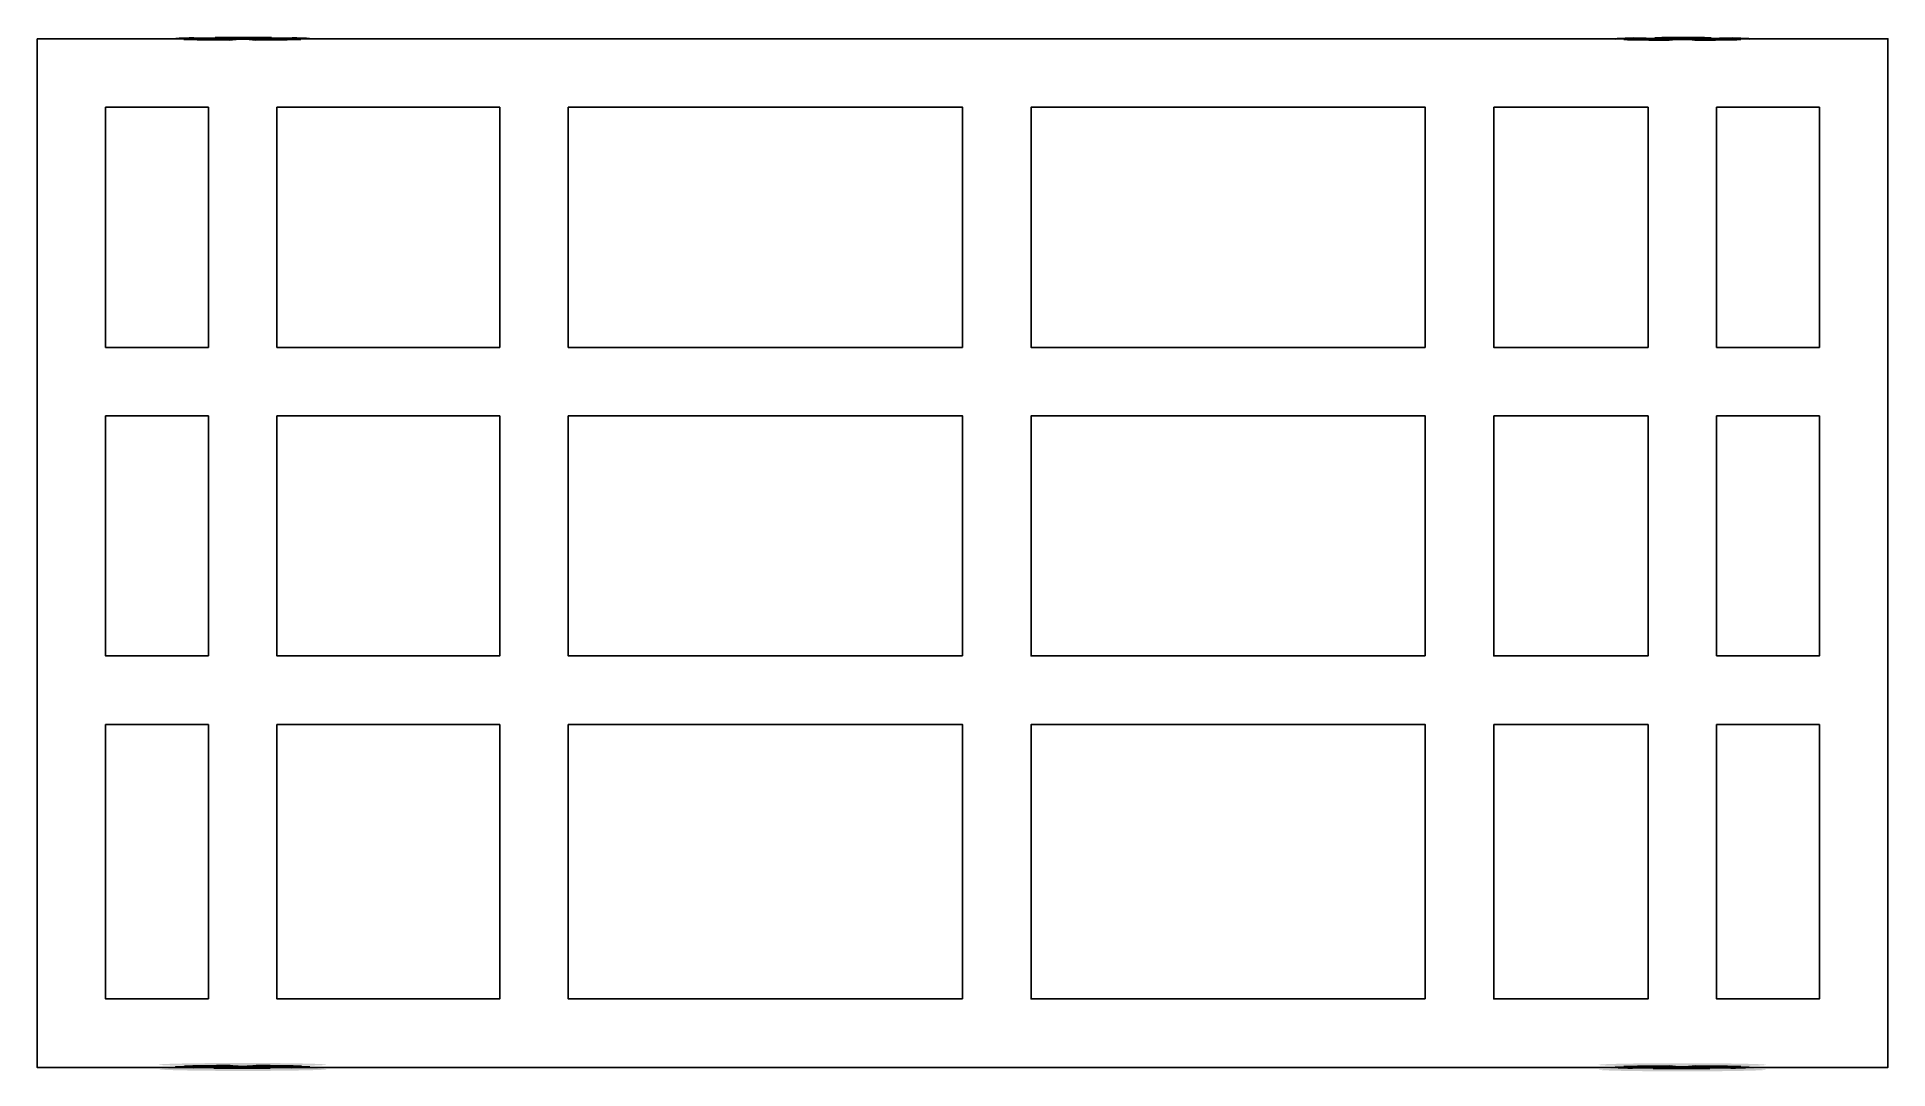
# Model space of a CAD drawing. Header units: millimetres. Extents: x 0 to 54, y 0 to 30.
import ezdxf

# ---------------------------------------------------------------- set-up
doc = ezdxf.new("R2010")
doc.units = ezdxf.units.MM
doc.layers.add('Base', color=7, linetype='Continuous', true_color=0x4a4a4a)

# ---------------------------------------------------------------- blocks, each defined once
blk = doc.blocks.new('*U7')
for p, q in [((0.509, -0.308), (0.08, 0.612)), ((0.182, -0.545), (-0.536, 0.173))]:
    blk.add_line(p, q)
blk.add_arc((0.333, -0.409), 0.203, 222.1931, 29.8069)
blk = doc.blocks.new('*U8')
at = {"color": 0, "linetype": 'ByBlock', "lineweight": -2, "transparency": 16777216}
blk.add_blockref('*U7', (-0.886, 1.171), dxfattribs=at)
for p, rotation in [((0.839, 1.205), 288), ((-1.387, -0.481), 71.99999999999999), ((1.405, -0.426), 216), ((0.029, -1.468), 144)]:
    blk.add_blockref('*U7', p, dxfattribs=dict(at, rotation=rotation))
blk = doc.blocks.new('*U9')
for p, q in [((-0.078, -0.366), (-0.078, 0.287)), ((0.078, -0.366), (0.078, 0.287))]:
    blk.add_line(p, q)
blk.add_arc((0, 0.287), 0.0785, 0, 180)
blk = doc.blocks.new('*U10')
at = {"color": 0, "linetype": 'ByBlock', "lineweight": -2, "transparency": 16777216}
blk.add_blockref('*U9', (0, 0.641), dxfattribs=at)
for p, rotation in [((-0.61, 0.198), 72), ((0.61, 0.198), 288), ((-0.377, -0.519), 144), ((0.377, -0.519), 216)]:
    blk.add_blockref('*U9', p, dxfattribs=dict(at, rotation=rotation))
blk = doc.blocks.new('*U11')
for p, q in [((0.509, -0.308), (0.08, 0.612)), ((0.182, -0.545), (-0.536, 0.173))]:
    blk.add_line(p, q)
blk.add_arc((0.333, -0.409), 0.203, 222.1931, 29.8069)
blk = doc.blocks.new('*U12')
at = {"color": 0, "linetype": 'ByBlock', "lineweight": -2, "transparency": 16777216}
blk.add_blockref('*U11', (-0.886, 1.171), dxfattribs=at)
for p, rotation in [((0.839, 1.205), 288), ((-1.387, -0.481), 71.99999999999999), ((1.405, -0.426), 216), ((0.029, -1.468), 144)]:
    blk.add_blockref('*U11', p, dxfattribs=dict(at, rotation=rotation))
blk = doc.blocks.new('*U13')
for p, q in [((-0.078, -0.366), (-0.078, 0.287)), ((0.078, -0.366), (0.078, 0.287))]:
    blk.add_line(p, q)
blk.add_arc((0, 0.287), 0.0785, 0, 180)
blk = doc.blocks.new('*U14')
at = {"color": 0, "linetype": 'ByBlock', "lineweight": -2, "transparency": 16777216}
blk.add_blockref('*U13', (0, 0.641), dxfattribs=at)
for p, rotation in [((-0.61, 0.198), 72), ((0.61, 0.198), 288), ((-0.377, -0.519), 144), ((0.377, -0.519), 216)]:
    blk.add_blockref('*U13', p, dxfattribs=dict(at, rotation=rotation))
blk = doc.blocks.new('*U15')
for p, q in [((0.509, -0.308), (0.08, 0.612)), ((0.182, -0.545), (-0.536, 0.173))]:
    blk.add_line(p, q)
blk.add_arc((0.333, -0.409), 0.203, 222.1931, 29.8069)
blk = doc.blocks.new('*U16')
at = {"color": 0, "linetype": 'ByBlock', "lineweight": -2, "transparency": 16777216}
blk.add_blockref('*U15', (-0.886, 1.171), dxfattribs=at)
for p, rotation in [((0.839, 1.205), 288), ((-1.387, -0.481), 71.99999999999999), ((1.405, -0.426), 216), ((0.029, -1.468), 144)]:
    blk.add_blockref('*U15', p, dxfattribs=dict(at, rotation=rotation))
blk = doc.blocks.new('*U17')
for p, q in [((-0.078, -0.366), (-0.078, 0.287)), ((0.078, -0.366), (0.078, 0.287))]:
    blk.add_line(p, q)
blk.add_arc((0, 0.287), 0.0785, 0, 180)
blk = doc.blocks.new('*U18')
at = {"color": 0, "linetype": 'ByBlock', "lineweight": -2, "transparency": 16777216}
blk.add_blockref('*U17', (0, 0.641), dxfattribs=at)
for p, rotation in [((-0.61, 0.198), 72), ((0.61, 0.198), 288), ((-0.377, -0.519), 144), ((0.377, -0.519), 216)]:
    blk.add_blockref('*U17', p, dxfattribs=dict(at, rotation=rotation))
blk = doc.blocks.new('*U19')
for p, q in [((0.509, -0.308), (0.08, 0.612)), ((0.182, -0.545), (-0.536, 0.173))]:
    blk.add_line(p, q)
blk.add_arc((0.333, -0.409), 0.203, 222.1931, 29.8069)
blk = doc.blocks.new('*U20')
at = {"color": 0, "linetype": 'ByBlock', "lineweight": -2, "transparency": 16777216}
blk.add_blockref('*U19', (-0.886, 1.171), dxfattribs=at)
for p, rotation in [((0.839, 1.205), 288), ((-1.387, -0.481), 71.99999999999999), ((1.405, -0.426), 216), ((0.029, -1.468), 144)]:
    blk.add_blockref('*U19', p, dxfattribs=dict(at, rotation=rotation))
blk = doc.blocks.new('*U21')
for p, q in [((-0.078, -0.366), (-0.078, 0.287)), ((0.078, -0.366), (0.078, 0.287))]:
    blk.add_line(p, q)
blk.add_arc((0, 0.287), 0.0785, 0, 180)
blk = doc.blocks.new('*U22')
at = {"color": 0, "linetype": 'ByBlock', "lineweight": -2, "transparency": 16777216}
blk.add_blockref('*U21', (0, 0.641), dxfattribs=at)
for p, rotation in [((-0.61, 0.198), 72), ((0.61, 0.198), 288), ((-0.377, -0.519), 144), ((0.377, -0.519), 216)]:
    blk.add_blockref('*U21', p, dxfattribs=dict(at, rotation=rotation))

msp = doc.modelspace()

# ---------------------------------------------------------------- hatches: boundary and pattern name
at = {"true_color": 0xc7c8ca, "extrusion": (-2.34032e-14, -0.999799, 0.020061)}
h = msp.add_hatch(color=9, dxfattribs=at)
h.dxf.hatch_style = 1
h.paths.add_polyline_path([(3.552, 4.101, 1), (8.432, 4.101, 1)])
h.paths.add_polyline_path([(5.391, 3.396), (5.774, 3.924, -0.177348), (5.714, 4.112), (5.093, 4.313, -1), (5.141, 4.463), (5.762, 4.261, -0.177348), (5.922, 4.377), (5.922, 5.03, -1), (6.078, 5.03), (6.078, 4.377, -0.177348), (6.238, 4.261), (6.859, 4.463, -1), (6.907, 4.313), (6.286, 4.112, -0.177348), (6.226, 3.924), (6.609, 3.396, -1), (6.482, 3.304), (6.099, 3.832, -0.177348), (5.901, 3.832), (5.518, 3.304, -1)], flags=16)
at = {"true_color": 0x000000, "extrusion": (-2.34032e-14, -0.999799, 0.020061)}
h = msp.add_hatch(color=18, dxfattribs=at)
h.dxf.hatch_style = 1
h.paths.add_polyline_path([(4.283, 3.164, 0.220336), (5.604, 2.185), (5.798, 3.181, -0.897358), (6.202, 3.181), (6.361, 2.178, 0.220336), (7.7, 3.133), (6.812, 3.625, -0.897358), (6.937, 4.009), (7.94, 3.85, 0.220336), (7.446, 5.419), (6.704, 4.727, -0.897358), (6.377, 4.964), (6.838, 5.869, 0.220336), (5.194, 5.884), (5.623, 4.964, -0.897358), (5.296, 4.727), (4.578, 5.445, 0.220336), (4.056, 3.885), (5.063, 4.009, -0.897358), (5.188, 3.625)])
h.paths.add_polyline_path([(5.391, 3.396), (5.774, 3.924, -0.177348), (5.714, 4.112), (5.093, 4.313, -1), (5.141, 4.463), (5.762, 4.261, -0.177348), (5.922, 4.377, -0.06943), (5.922, 4.399), (5.922, 5.03, -1), (6.078, 5.03), (6.078, 4.377, -0.177348), (6.238, 4.261), (6.859, 4.463, -1), (6.907, 4.313), (6.286, 4.112, -0.177348), (6.226, 3.924), (6.609, 3.396, -1), (6.482, 3.304), (6.099, 3.832, -0.177348), (5.901, 3.832), (5.518, 3.304, -1)], flags=0)
h.paths.add_polyline_path([(5.391, 3.396), (5.774, 3.924, -0.177348), (5.714, 4.112), (5.093, 4.313, -1), (5.141, 4.463), (5.762, 4.261, -0.177348), (5.922, 4.377), (5.922, 5.03, -1), (6.078, 5.03), (6.078, 4.377, -0.177348), (6.238, 4.261), (6.859, 4.463, -1), (6.907, 4.313), (6.286, 4.112, -0.177348), (6.226, 3.924), (6.609, 3.396, -1), (6.482, 3.304), (6.099, 3.832, -0.177348), (5.901, 3.832), (5.518, 3.304, -1)], flags=16)
at = {"true_color": 0xc7c8ca, "extrusion": (-2.34032e-14, -0.999799, 0.020061)}
h = msp.add_hatch(color=9, dxfattribs=at)
h.dxf.hatch_style = 1
h.paths.add_polyline_path([(5.391, 3.396, 1), (5.518, 3.304), (5.901, 3.832, 0.177348), (6.099, 3.832), (6.482, 3.304, 1), (6.609, 3.396), (6.226, 3.924, 0.177348), (6.286, 4.112), (6.907, 4.313, 1), (6.859, 4.463), (6.238, 4.261, 0.177348), (6.078, 4.377), (6.078, 5.03, 1), (5.922, 5.03), (5.922, 4.377, 0.177348), (5.762, 4.261), (5.141, 4.463, 1), (5.093, 4.313), (5.714, 4.112, 0.177348), (5.774, 3.924)])
h = msp.add_hatch(color=9, dxfattribs=at)
h.dxf.hatch_style = 1
h.paths.add_polyline_path([(45.56, 3.815, 1), (50.44, 3.815, 1)])
h.paths.add_polyline_path([(47.398, 3.109), (47.782, 3.638, -0.177348), (47.721, 3.825), (47.1, 4.027, -1), (47.149, 4.176), (47.77, 3.974, -0.177348), (47.929, 4.09, -0.06943), (47.929, 4.112), (47.929, 4.743, -1), (48.086, 4.743), (48.086, 4.09, -0.177348), (48.245, 3.974), (48.866, 4.176, -1), (48.915, 4.027), (48.294, 3.825, -0.177348), (48.233, 3.638), (48.617, 3.109, -1), (48.49, 3.017), (48.106, 3.545, -0.177348), (47.909, 3.545), (47.525, 3.017, -1)], flags=16)
at = {"true_color": 0x000000, "extrusion": (-2.34032e-14, -0.999799, 0.020061)}
h = msp.add_hatch(color=18, dxfattribs=at)
h.dxf.hatch_style = 1
h.paths.add_polyline_path([(46.29, 2.877, 0.220336), (47.612, 1.899), (47.805, 2.895, -0.897358), (48.21, 2.895), (48.368, 1.892, 0.220336), (49.707, 2.846), (48.82, 3.338, -0.897358), (48.945, 3.722), (49.948, 3.564, 0.220336), (49.454, 5.132), (48.712, 4.44, -0.897358), (48.385, 4.677), (48.846, 5.582, 0.220336), (47.201, 5.597), (47.63, 4.677, -0.897358), (47.303, 4.44), (46.585, 5.158, 0.220336), (46.063, 3.599), (47.07, 3.722, -0.897358), (47.195, 3.338)])
h.paths.add_polyline_path([(47.398, 3.109), (47.782, 3.638, -0.177348), (47.721, 3.825), (47.1, 4.027, -1), (47.149, 4.176), (47.77, 3.974, -0.177348), (47.929, 4.09, -0.06943), (47.929, 4.112), (47.929, 4.743, -1), (48.086, 4.743), (48.086, 4.09, -0.177348), (48.245, 3.974), (48.866, 4.176, -1), (48.915, 4.027), (48.294, 3.825, -0.177348), (48.233, 3.638), (48.617, 3.109, -1), (48.49, 3.017), (48.106, 3.545, -0.177348), (47.909, 3.545), (47.525, 3.017, -1)], flags=0)
h.paths.add_polyline_path([(47.398, 3.109), (47.782, 3.638, -0.177348), (47.721, 3.825), (47.1, 4.027, -1), (47.149, 4.176), (47.77, 3.974, -0.177348), (47.929, 4.09), (47.929, 4.743, -1), (48.086, 4.743), (48.086, 4.09, -0.177348), (48.245, 3.974), (48.866, 4.176, -1), (48.915, 4.027), (48.294, 3.825, -0.177348), (48.233, 3.638), (48.617, 3.109, -1), (48.49, 3.017), (48.106, 3.545, -0.177348), (47.909, 3.545), (47.525, 3.017, -1)], flags=16)
at = {"true_color": 0xc7c8ca, "extrusion": (-2.34032e-14, -0.999799, 0.020061)}
h = msp.add_hatch(color=9, dxfattribs=at)
h.dxf.hatch_style = 1
h.paths.add_polyline_path([(47.398, 3.109, 1), (47.525, 3.017), (47.909, 3.545, 0.177348), (48.106, 3.545), (48.49, 3.017, 1), (48.617, 3.109), (48.233, 3.638, 0.177348), (48.294, 3.825), (48.915, 4.027, 1), (48.866, 4.176), (48.245, 3.974, 0.177348), (48.086, 4.09), (48.086, 4.743, 1), (47.929, 4.743), (47.929, 4.09, 0.177348), (47.77, 3.974), (47.149, 4.176, 1), (47.1, 4.027), (47.721, 3.825, 0.177348), (47.782, 3.638)])
at = {"true_color": 0xc7c8ca, "extrusion": (2.32807e-14, 0.999799, 0.020061)}
h = msp.add_hatch(color=9, dxfattribs=at)
h.dxf.hatch_style = 1
h.paths.add_polyline_path([(-8.448, 2.571, 1), (-3.568, 2.571, 1)])
h.paths.add_polyline_path([(-5.093, 2.783), (-5.714, 2.581, -0.177348), (-5.774, 2.394), (-5.391, 1.866, -1), (-5.518, 1.773), (-5.901, 2.302, -0.177348), (-6.099, 2.302), (-6.482, 1.773, -1), (-6.609, 1.866), (-6.226, 2.394, -0.177348), (-6.286, 2.581), (-6.907, 2.783, -1), (-6.859, 2.932), (-6.238, 2.731, -0.177348), (-6.078, 2.846, -0.06943), (-6.078, 2.868), (-6.078, 3.499, -1), (-5.922, 3.499), (-5.922, 2.846, -0.177348), (-5.762, 2.731), (-5.141, 2.932, -1)], flags=16)
at = {"true_color": 0x000000, "extrusion": (2.32807e-14, 0.999799, 0.020061)}
h = msp.add_hatch(color=18, dxfattribs=at)
h.dxf.hatch_style = 1
h.paths.add_polyline_path([(-7.717, 1.633, 0.220336), (-6.396, 0.655), (-6.202, 1.651, -0.897358), (-5.798, 1.651), (-5.639, 0.648, 0.220336), (-4.3, 1.602), (-5.188, 2.094, -0.897358), (-5.063, 2.479), (-4.06, 2.32, 0.220336), (-4.554, 3.888), (-5.296, 3.196, -0.897358), (-5.623, 3.434), (-5.162, 4.338, 0.220336), (-6.806, 4.353), (-6.377, 3.434, -0.897358), (-6.704, 3.196), (-7.422, 3.914, 0.220336), (-7.944, 2.355), (-6.937, 2.479, -0.897358), (-6.812, 2.094)])
h.paths.add_polyline_path([(-6.609, 1.866), (-6.226, 2.394, -0.177348), (-6.286, 2.581), (-6.907, 2.783, -1), (-6.859, 2.932), (-6.238, 2.731, -0.177348), (-6.078, 2.846, -0.06943), (-6.078, 2.868), (-6.078, 3.499, -1), (-5.922, 3.499), (-5.922, 2.846, -0.177348), (-5.762, 2.731), (-5.141, 2.932, -1), (-5.093, 2.783), (-5.714, 2.581, -0.177348), (-5.774, 2.394), (-5.391, 1.866, -1), (-5.518, 1.773), (-5.901, 2.302, -0.177348), (-6.099, 2.302), (-6.482, 1.773, -1)], flags=0)
h.paths.add_polyline_path([(-6.609, 1.866), (-6.226, 2.394, -0.177348), (-6.286, 2.581), (-6.907, 2.783, -1), (-6.859, 2.932), (-6.238, 2.731, -0.177348), (-6.078, 2.846), (-6.078, 3.499, -1), (-5.922, 3.499), (-5.922, 2.846, -0.177348), (-5.762, 2.731), (-5.141, 2.932, -1), (-5.093, 2.783), (-5.714, 2.581, -0.177348), (-5.774, 2.394), (-5.391, 1.866, -1), (-5.518, 1.773), (-5.901, 2.302, -0.177348), (-6.099, 2.302), (-6.482, 1.773, -1)], flags=16)
at = {"true_color": 0xc7c8ca, "extrusion": (2.32807e-14, 0.999799, 0.020061)}
h = msp.add_hatch(color=9, dxfattribs=at)
h.dxf.hatch_style = 1
h.paths.add_polyline_path([(-5.093, 2.783, 1), (-5.141, 2.932), (-5.762, 2.731, 0.177348), (-5.922, 2.846), (-5.922, 3.499, 1), (-6.078, 3.499), (-6.078, 2.846, 0.177348), (-6.238, 2.731), (-6.859, 2.932, 1), (-6.907, 2.783), (-6.286, 2.581, 0.177348), (-6.226, 2.394), (-6.609, 1.866, 1), (-6.482, 1.773), (-6.099, 2.302, 0.177348), (-5.901, 2.302), (-5.518, 1.773, 1), (-5.391, 1.866), (-5.774, 2.394, 0.177348), (-5.714, 2.581)])
h = msp.add_hatch(color=9, dxfattribs=at)
h.dxf.hatch_style = 1
h.paths.add_polyline_path([(-50.44, 3.213, 1), (-45.56, 3.213, 1)])
h.paths.add_polyline_path([(-47.085, 3.425), (-47.706, 3.223, -0.177348), (-47.767, 3.036), (-47.383, 2.508, -1), (-47.51, 2.415), (-47.894, 2.944, -0.177348), (-48.091, 2.944), (-48.475, 2.415, -1), (-48.602, 2.508), (-48.218, 3.036, -0.177348), (-48.279, 3.223), (-48.9, 3.425, -1), (-48.851, 3.574), (-48.23, 3.372, -0.177348), (-48.071, 3.488, -0.06943), (-48.071, 3.51), (-48.071, 4.141, -1), (-47.914, 4.141), (-47.914, 3.488, -0.177348), (-47.755, 3.372), (-47.134, 3.574, -1)], flags=16)
at = {"true_color": 0x000000, "extrusion": (2.32807e-14, 0.999799, 0.020061)}
h = msp.add_hatch(color=18, dxfattribs=at)
h.dxf.hatch_style = 1
h.paths.add_polyline_path([(-49.71, 2.275, 0.220336), (-48.388, 1.297), (-48.195, 2.293, -0.897358), (-47.79, 2.293), (-47.632, 1.29, 0.220336), (-46.293, 2.244), (-47.18, 2.736, -0.897358), (-47.055, 3.121), (-46.052, 2.962, 0.220336), (-46.546, 4.53), (-47.288, 3.838, -0.897358), (-47.615, 4.076), (-47.154, 4.98, 0.220336), (-48.799, 4.995), (-48.37, 4.076, -0.897358), (-48.697, 3.838), (-49.415, 4.556, 0.220336), (-49.937, 2.997), (-48.93, 3.121, -0.897358), (-48.805, 2.736)])
h.paths.add_polyline_path([(-48.602, 2.508), (-48.218, 3.036, -0.177348), (-48.279, 3.223), (-48.9, 3.425, -1), (-48.851, 3.574), (-48.23, 3.372, -0.177348), (-48.071, 3.488, -0.06943), (-48.071, 3.51), (-48.071, 4.141, -1), (-47.914, 4.141), (-47.914, 3.488, -0.177348), (-47.755, 3.372), (-47.134, 3.574, -1), (-47.085, 3.425), (-47.706, 3.223, -0.177348), (-47.767, 3.036), (-47.383, 2.508, -1), (-47.51, 2.415), (-47.894, 2.944, -0.177348), (-48.091, 2.944), (-48.475, 2.415, -1)], flags=0)
h.paths.add_polyline_path([(-48.602, 2.508), (-48.218, 3.036, -0.177348), (-48.279, 3.223), (-48.9, 3.425, -1), (-48.851, 3.574), (-48.23, 3.372, -0.177348), (-48.071, 3.488), (-48.071, 4.141, -1), (-47.914, 4.141), (-47.914, 3.488, -0.177348), (-47.755, 3.372), (-47.134, 3.574, -1), (-47.085, 3.425), (-47.706, 3.223, -0.177348), (-47.767, 3.036), (-47.383, 2.508, -1), (-47.51, 2.415), (-47.894, 2.944, -0.177348), (-48.091, 2.944), (-48.475, 2.415, -1)], flags=16)
at = {"true_color": 0xc7c8ca, "extrusion": (2.32807e-14, 0.999799, 0.020061)}
h = msp.add_hatch(color=9, dxfattribs=at)
h.dxf.hatch_style = 1
h.paths.add_polyline_path([(-47.085, 3.425, 1), (-47.134, 3.574), (-47.755, 3.372, 0.177348), (-47.914, 3.488), (-47.914, 4.141, 1), (-48.071, 4.141), (-48.071, 3.488, 0.177348), (-48.23, 3.372), (-48.851, 3.574, 1), (-48.9, 3.425), (-48.279, 3.223, 0.177348), (-48.218, 3.036), (-48.602, 2.508, 1), (-48.475, 2.415), (-48.091, 2.944, 0.177348), (-47.894, 2.944), (-47.51, 2.415, 1), (-47.383, 2.508), (-47.767, 3.036, 0.177348), (-47.706, 3.223)])

# ---------------------------------------------------------------- linework, layer by layer
at = {"extrusion": (-2.32983e-14, -0.999799, 0.020061)}
for centre, radius, start, end in [((6, 4.101, -29.924), 1.956, 136.6295, 186.3327), ((6, 4.101, -29.924), 1.956, 208.6295, 258.3327), ((6, 4.101, -29.924), 1.956, 64.6295, 114.3327), ((6, 4.101, -29.924), 0.287, 177.8866, 218.1134), ((6, 4.101, -29.924), 0.287, 105.8866, 146.1134), ((6, 4.101, -29.924), 0.287, 249.8866, 290.1134), ((6, 4.388, -29.924), 0.0792, 172.0567, 187.9433), ((5.992, 4.388, -29.924), 0.0792, 352.0567, 7.9433), ((6, 4.101, -29.924), 0.287, 33.8866, 74.1134), ((6, 4.101, -29.924), 0.287, 321.8866, 2.1134), ((6, 4.101, -29.924), 1.956, 280.6295, 330.3327), ((6, 4.101, -29.924), 1.956, 352.6295, 42.3327), ((48.008, 3.815, -29.924), 1.956, 136.6295, 186.3327), ((48.008, 3.815, -29.924), 1.956, 208.6295, 258.3327), ((48.008, 3.815, -29.924), 1.956, 64.6295, 114.3327), ((48.008, 3.815, -29.924), 0.287, 177.8866, 218.1134), ((48.008, 3.815, -29.924), 0.287, 105.8866, 146.1134), ((48.008, 3.815, -29.924), 0.287, 249.8866, 290.1134), ((48.008, 4.101, -29.924), 0.0792, 172.0567, 187.9433), ((48, 4.101, -29.924), 0.0792, 352.0567, 7.9433), ((48.008, 3.815, -29.924), 0.287, 33.8866, 74.1134), ((48.008, 3.815, -29.924), 0.287, 321.8866, 2.1134), ((48.008, 3.815, -29.924), 1.956, 280.6295, 330.3327), ((48.008, 3.815, -29.924), 1.956, 352.6295, 42.3327)]:
    msp.add_arc(centre, radius, start, end, dxfattribs=at)
at = {"extrusion": (2.31759e-14, 0.999799, 0.020061)}
for centre, radius, start, end in [((-6, 2.571, 0.07), 1.956, 352.6295, 42.3327), ((-6, 2.571, 0.07), 1.956, 280.6295, 330.3327), ((-6, 2.571, 0.07), 0.287, 321.8866, 2.1134), ((-6, 2.571, 0.07), 0.287, 33.8866, 74.1134), ((-6, 2.571, 0.07), 0.287, 249.8866, 290.1134), ((-6.008, 2.857, 0.07), 0.0792, 352.0567, 7.9433), ((-6, 2.571, 0.07), 0.287, 105.8866, 146.1134), ((-6, 2.857, 0.07), 0.0792, 172.0567, 187.9433), ((-6, 2.571, 0.07), 0.287, 177.8866, 218.1134), ((-6, 2.571, 0.07), 1.956, 208.6295, 258.3327), ((-6, 2.571, 0.07), 1.956, 136.6295, 186.3327), ((-47.992, 3.213, 0.07), 1.956, 352.6295, 42.3327), ((-47.992, 3.213, 0.07), 1.956, 280.6295, 330.3327), ((-47.992, 3.213, 0.07), 0.287, 321.8866, 2.1134), ((-47.992, 3.213, 0.07), 0.287, 33.8866, 74.1134), ((-47.992, 3.213, 0.07), 0.287, 249.8866, 290.1134), ((-48, 3.499, 0.07), 0.0792, 352.0567, 7.9433), ((-47.992, 3.213, 0.07), 0.287, 105.8866, 146.1134), ((-47.992, 3.499, 0.07), 0.0792, 172.0567, 187.9433), ((-47.992, 3.213, 0.07), 0.287, 177.8866, 218.1134), ((-47.992, 3.213, 0.07), 1.956, 208.6295, 258.3327), ((-47.992, 3.213, 0.07), 1.956, 136.6295, 186.3327), ((-6, 2.571, 0.07), 1.956, 64.6295, 114.3327), ((-47.992, 3.213, 0.07), 1.956, 64.6295, 114.3327)]:
    msp.add_arc(centre, radius, start, end, dxfattribs=at)
at = {"layer": 'Base', "elevation": 6}
for points in [[(0, 30), (54, 30), (54, 0), (0, 0)], [(5, 21), (2, 21), (2, 28), (5, 28)], [(7, 28), (13.5, 28), (13.5, 21), (7, 21)], [(27, 21), (15.5, 21), (15.5, 28), (27, 28)], [(40.5, 21), (29, 21), (29, 28), (40.5, 28)], [(42.5, 28), (47, 28), (47, 21), (42.5, 21)], [(49, 21), (49, 28), (52, 28), (52, 21)], [(5, 12), (2, 12), (2, 19), (5, 19)], [(7, 19), (13.5, 19), (13.5, 12), (7, 12)], [(27, 12), (15.5, 12), (15.5, 19), (27, 19)], [(40.5, 12), (29, 12), (29, 19), (40.5, 19)], [(42.5, 19), (47, 19), (47, 12), (42.5, 12)], [(49, 12), (49, 19), (52, 19), (52, 12)], [(5, 2), (2, 2), (2, 10), (5, 10)], [(7, 10), (13.5, 10), (13.5, 2), (7, 2)], [(27, 2), (15.5, 2), (15.5, 10), (27, 10)], [(40.5, 2), (29, 2), (29, 10), (40.5, 10)], [(42.5, 10), (47, 10), (47, 2), (42.5, 2)], [(52, 10), (52, 2), (49, 2), (49, 10)]]:
    msp.add_lwpolyline(points, close=True, dxfattribs=at)

# ---------------------------------------------------------------- block references
at = {"extrusion": (-2.33261e-14, -0.999799, 0.020061)}
for name, p in [('*U20', (6, 4.101, -29.924)), ('*U22', (6, 4.101, -29.924)), ('*U16', (48.008, 3.815, -29.924)), ('*U18', (48.008, 3.815, -29.924))]:
    msp.add_blockref(name, p, dxfattribs=at)
at = {"extrusion": (2.32037e-14, 0.999799, 0.020061)}
for name, p in [('*U8', (-6, 2.571, 0.07)), ('*U10', (-6, 2.571, 0.07)), ('*U12', (-47.992, 3.213, 0.07)), ('*U14', (-47.992, 3.213, 0.07))]:
    msp.add_blockref(name, p, dxfattribs=at)

doc.saveas('drawing.dxf')
